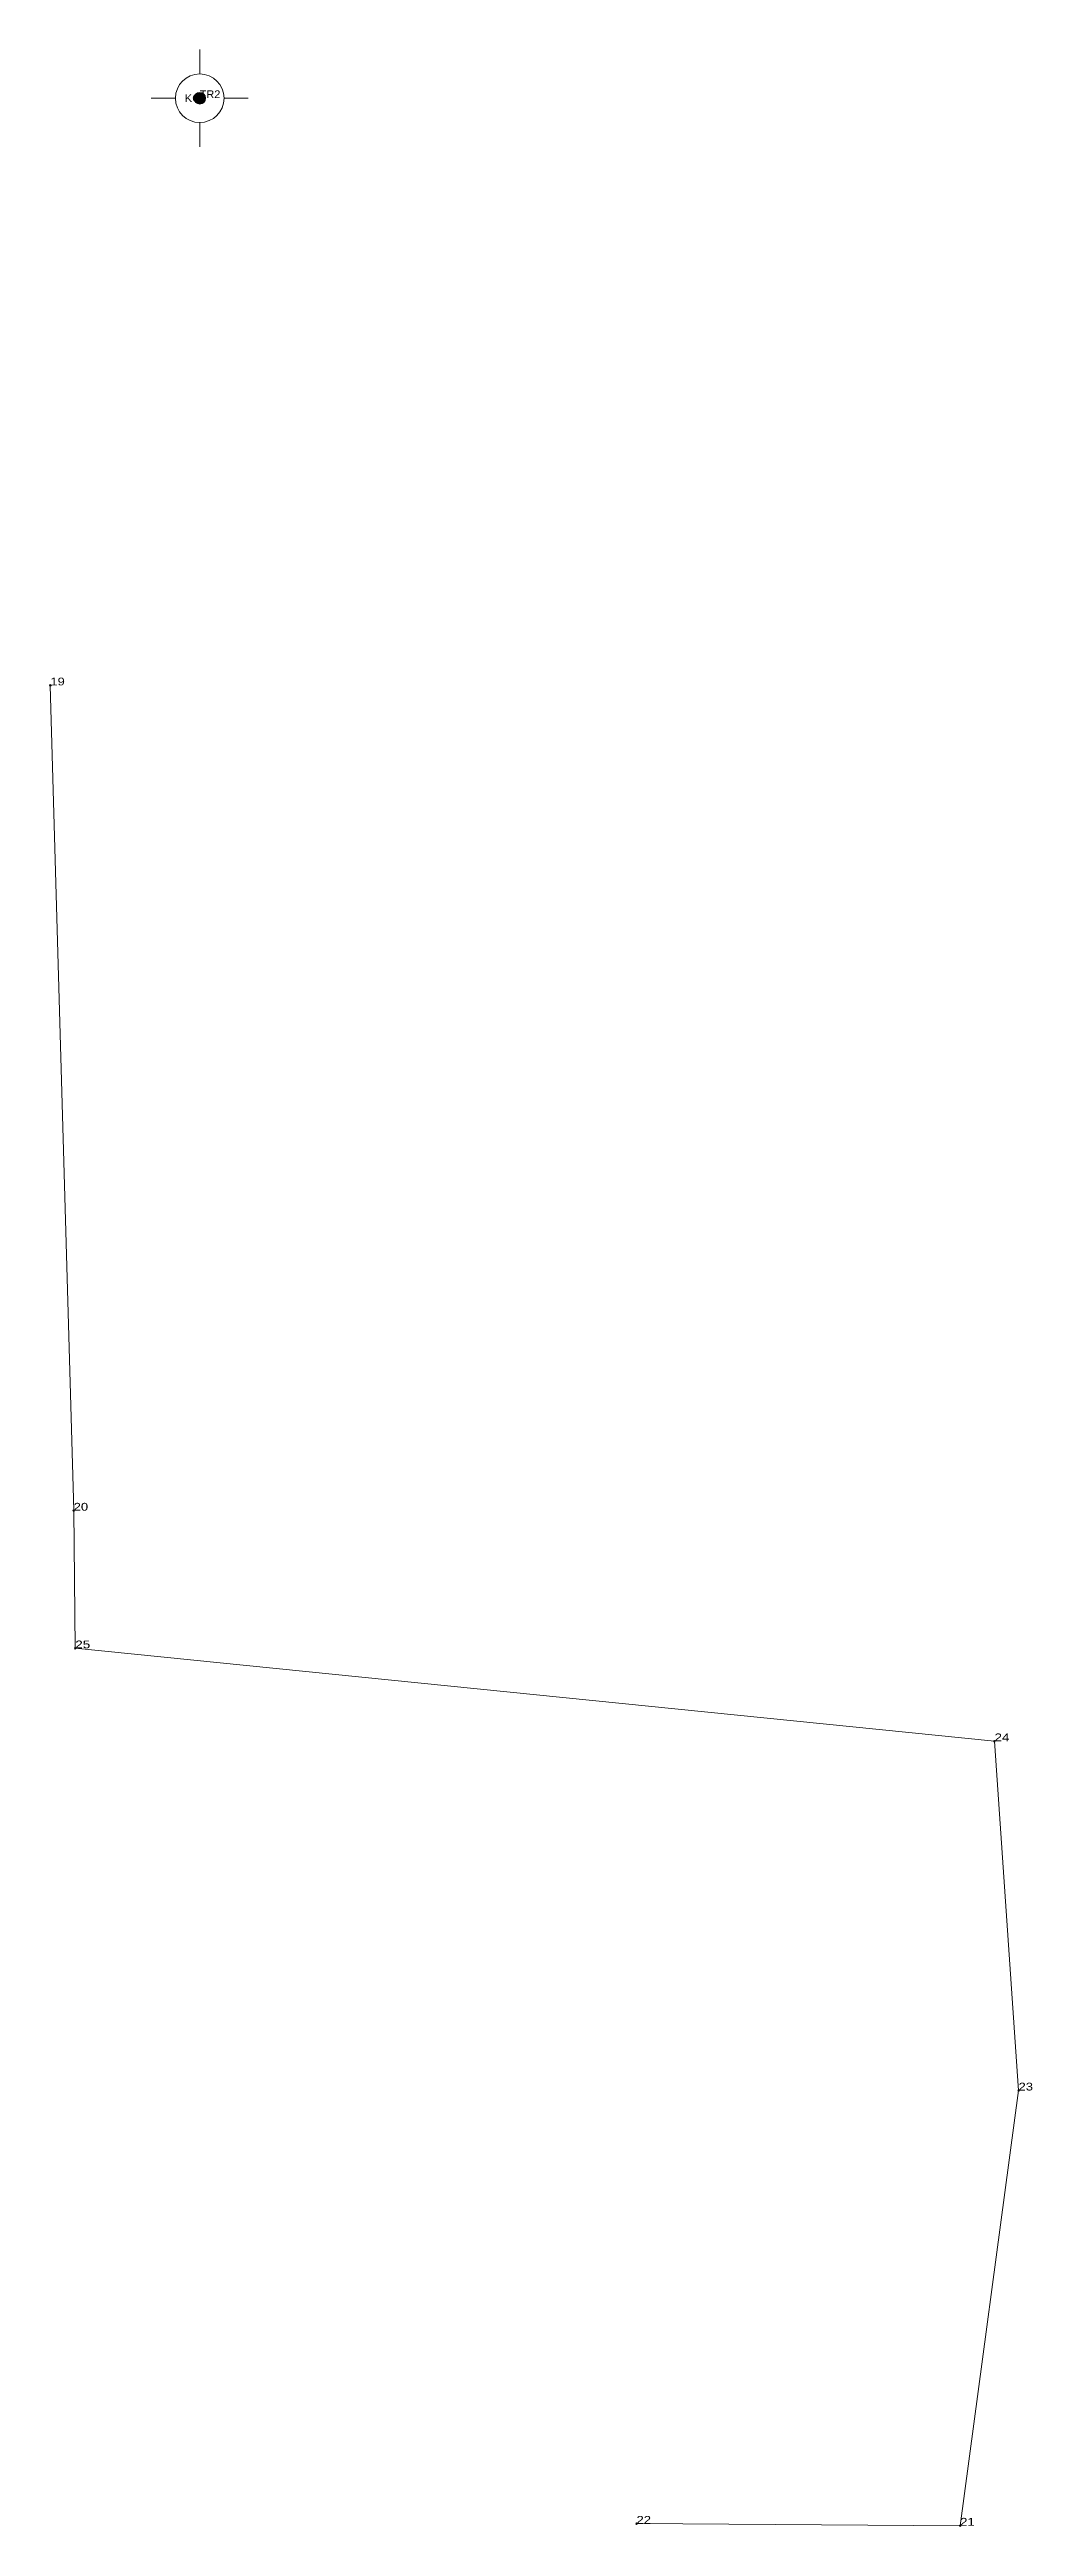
# Model space of a CAD drawing. Header units: metres. Extents: x 548242 to 552347, y 1838112 to 1840078.
# Drawn here: x 548311.7 to 548336.9, y 1838112.1 to 1838175.8 of the extents above.
import ezdxf
from ezdxf.enums import TextEntityAlignment as Align

# ---------------------------------------------------------------- set-up
doc = ezdxf.new("R2010")
doc.units = ezdxf.units.M
doc.header["$LTSCALE"] = 0.08
doc.header["$PDMODE"] = 32
doc.header["$PDSIZE"] = 0.04
doc.layers.add('1', color=7, linetype='Continuous', lineweight=13)
doc.layers.add('7', color=7, linetype='Continuous', lineweight=13)
doc.layers.add('12', color=7, linetype='Continuous')
doc.layers.add('9', color=7, linetype='Continuous')

msp = doc.modelspace()

# ---------------------------------------------------------------- hatches: boundary and pattern name
at = {"layer": '7'}
msp.add_hatch(color=256, dxfattribs=at).paths.add_polyline_path([(548315.51147, 1838174.39852, 1), (548315.51147, 1838174.69852, 1)])

# ---------------------------------------------------------------- linework, layer by layer
at = {"layer": '1'}
msp.add_lwpolyline([(548311.67, 1838159.45), (548312.27, 1838138.23), (548312.31, 1838134.69), (548335.94, 1838132.3), (548336.56, 1838123.32), (548335.06, 1838112.13), (548326.74, 1838112.19)], dxfattribs=at)
at = {"layer": '7'}
for p, q in [((548315.51, 1838175.17), (548315.51, 1838175.8)), ((548314.89, 1838174.55), (548314.26, 1838174.55)), ((548316.76, 1838174.55), (548316.14, 1838174.55)), ((548315.51, 1838173.3), (548315.51, 1838173.92))]:
    msp.add_line(p, q, dxfattribs=at)
for radius in [0.625, 0.15]:
    msp.add_circle((548315.51147, 1838174.54852), radius, dxfattribs=at)
for p in [(548311.67, 1838159.45), (548312.27, 1838138.23), (548312.31, 1838134.69), (548335.94, 1838132.3), (548336.56, 1838123.32), (548326.74, 1838112.18), (548335.06, 1838112.13)]:
    msp.add_point(p, dxfattribs=at)

# ---------------------------------------------------------------- texts
at = {"layer": '12'}
for s, width, p in [('19', 1.25, (548311.67, 1838159.45)), ('20', 1.25, (548312.27, 1838138.23)), ('25', 1.3, (548312.31, 1838134.69)), ('24', 1.3, (548335.94, 1838132.3)), ('23', 1.25, (548336.56, 1838123.32)), ('22', 1.25, (548326.74, 1838112.18)), ('21', 1.25, (548335.06, 1838112.13))]:
    msp.add_text(s, height=0.2, dxfattribs=dict(at, width=width)).set_placement(p)
at = {"layer": '7', "width": 1.05}
msp.add_text('TR2', height=0.2, dxfattribs=at).set_placement((548315.51, 1838174.55))
at = {"layer": '9', "width": 1.1}
msp.add_text('KC', height=0.2, dxfattribs=at).set_placement((548315.53, 1838174.45), align=Align.RIGHT)

doc.saveas('drawing.dxf')
